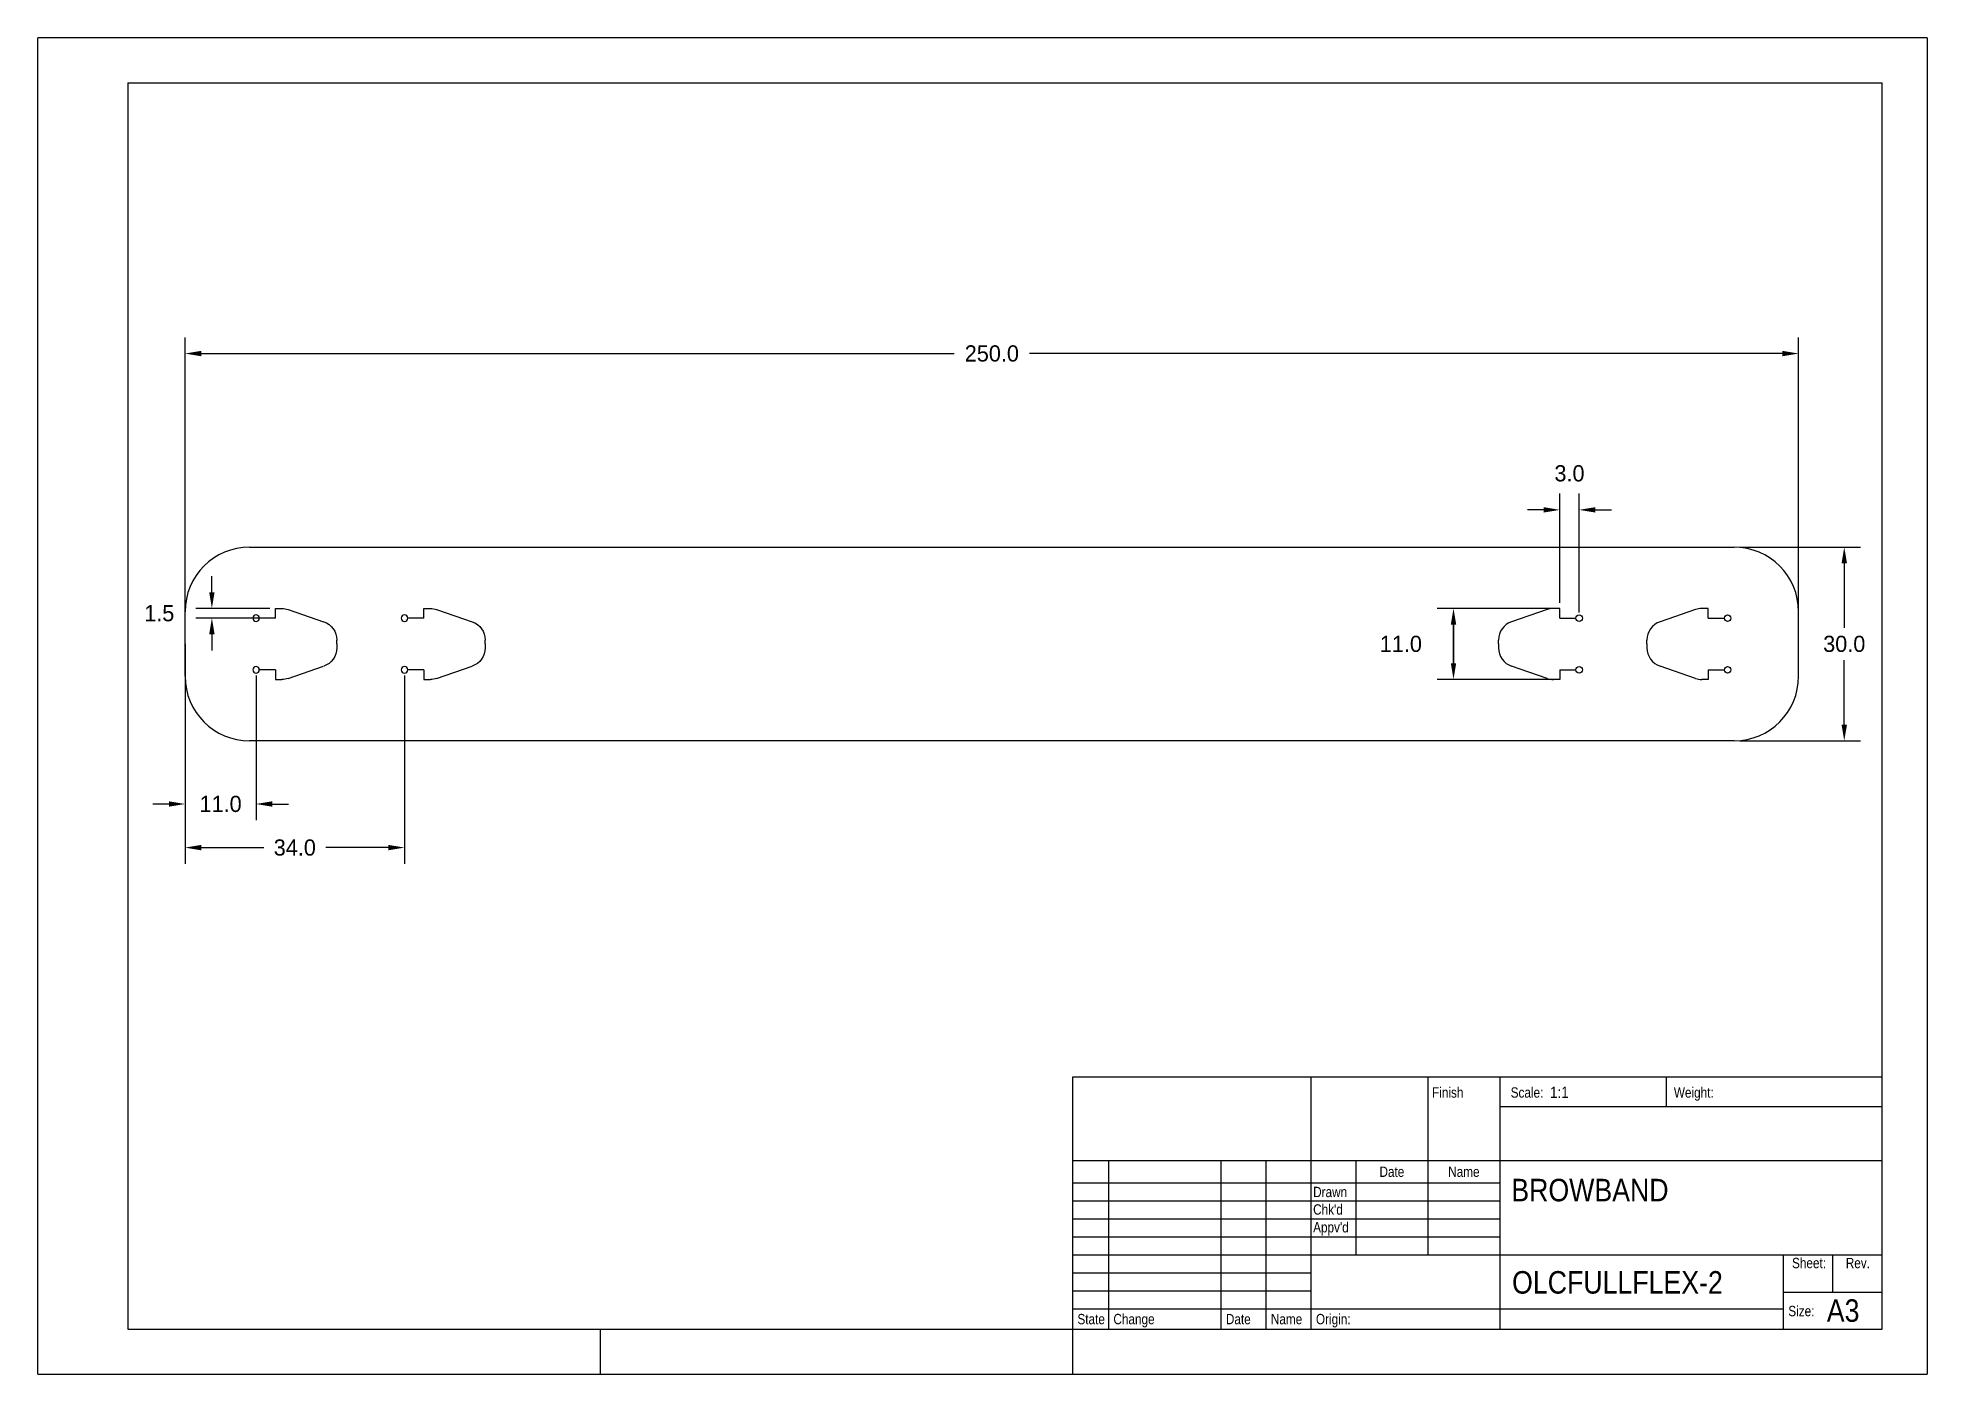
# Paper-space layout 'Layout1' of a CAD drawing. Extents: x 0 to 420, y 0 to 297.
# The model-space entities are those that its viewports show. They can reach past a viewport. Long polylines and large blocks are cut down to what shows.
import ezdxf
from ezdxf.enums import TextEntityAlignment as Align

# ---------------------------------------------------------------- set-up
doc = ezdxf.new("R2010")
doc.units = 0
doc.header["$MEASUREMENT"] = 0
doc.layers.get('DEFPOINTS').update_dxf_attribs({"linetype": 'CONTINUOUS'})
for name, color, linetype in [('CUTTING', 1, 'CONTINUOUS'), ('DIMENSIONS', 7, 'CONTINUOUS'), ('TB_FRAME', 7, 'CONTINUOUS')]:
    doc.layers.add(name, color=color, linetype=linetype)
doc.styles.add('TITLEBLOCK', font='arial.ttf', dxfattribs={"width": 0.8})
doc.dimstyles.get("Standard").update_dxf_attribs({"dimtxt": 0.18, "dimasz": 0.18, "dimexe": 0.18, "dimexo": 0.0625, "dimgap": 0.09, "dimtad": 0, "dimtih": 1, "dimtoh": 1, "dimdec": 4, "dimzin": 0, "dimtxsty": 'STANDARD', "dimcen": 0.09, "dimazin": 3, "dimtfac": 1, "dimtdec": 4, "dimtofl": 0, "dimtmove": 0, "dimatfit": 3, "dimtolj": 1, "dimtzin": 0})

# ---------------------------------------------------------------- blocks, each defined once
blk = doc.blocks.new('EN_ISO_A3__420_X_297_MM_0')
at = {"layer": 'TB_FRAME', "color": 1}
for p, q in [((0, 0), (0, 297)), ((420, 297), (0, 297)), ((420, 297), (420, 0)), ((20, 287), (20, 10)), ((20, 287), (410, 287)), ((410, 10), (410, 287)), ((20, 10), (410, 10)), ((125, 10), (125, 0)), ((230, 10), (230, 0)), ((0, 0), (420, 0))]:
    blk.add_line(p, q, dxfattribs=at)
blk = doc.blocks.new('EN_ISO_TITLEBLOCK')
at = {"layer": 'TB_FRAME', "color": 142}
for p, q in [((-127, 55.99), (-127, 0)), ((-85, 55.99), (-85, 0)), ((-180, 37.5), (0, 37.5)), ((-127, 16.5), (0, 16.5))]:
    blk.add_line(p, q, dxfattribs=at)
at = {"layer": 'TB_FRAME', "color": 1}
for p, q in [((-101, 55.99), (-101, 16.5)), ((-48, 55.99), (-48, 49.5)), ((-85, 49.5), (0, 49.5)), ((-172, 37.5), (-172, 0)), ((-147, 37.5), (-147, 0)), ((-137, 37.5), (-137, 0)), ((-117, 37.5), (-117, 16.5)), ((-180, 32.5), (-85, 32.5)), ((-180, 28.5), (-85, 28.5)), ((-180, 24.5), (-85, 24.5)), ((-180, 20.5), (-85, 20.5)), ((-180, 16.5), (-127, 16.5)), ((-22, 16.5), (-22, 0)), ((-11, 8.25), (-11, 16.5)), ((-180, 12.5), (-127, 12.5)), ((-180, 8.5), (-127, 8.5)), ((-180, 4.5), (-22, 4.5)), ((-22, 8.25), (0, 8.25))]:
    blk.add_line(p, q, dxfattribs=at)
at = {"layer": 'TB_FRAME'}
blk.add_lwpolyline([(-180, 0), (0, 0), (0, 56), (-180, 56)], close=True, dxfattribs=at)
at = {"layer": 'TB_FRAME', "color": 1, "width": 0.85}
for s, p in [('Finish', (-100.07, 51.46)), ('Scale:', (-82.59, 51.46)), ('Weight:', (-46.32, 51.46)), ('Drawn', (-126.5, 29.35)), ("Chk'd", (-126.5, 25.46)), ("Appv'd", (-126.5, 21.51)), ('Sheet:', (-20.05, 13.56)), ('Rev.', (-8.1, 13.56)), ('Size:', (-20.88, 2.89)), ('State', (-178.9, 1.1)), ('Change', (-170.9, 1.1)), ('Date', (-145.9, 1.1)), ('Name', (-135.9, 1.1)), ('Origin:', (-125.88, 1.1))]:
    blk.add_text(s, height=2.3, dxfattribs=at).set_placement(p)
for s, p in [('Date', (-109, 35)), ('Name', (-93, 35))]:
    blk.add_text(s, height=2.3, dxfattribs=at).set_placement(p, align=Align.MIDDLE_CENTER)
at = {"layer": 'TB_FRAME', "style": 'TITLEBLOCK', "width": 0.85}
for tag, p, height in [('MEC-SCALE', (-73.83, 51.41), 2.5), ('MEC-WEIGHT', (-35.69, 51.46), 2.5), ('MEC-MAT1', (-82.45, 44), 3.5), ('MEC-RMAT1', (-43.71, 44), 3.5), ('MEC-MAT2', (-82.45, 39), 3.5), ('MEC-RMAT2', (-43.71, 39), 3.5), ('MEC-DATE', (-116.37, 29.35), 2.5), ('MEC-NAME', (-100.39, 29.46), 2.5), ('MEC-DESCR1', (-82.45, 28.42), 5), ('MEC-CHKD-DATE', (-116.37, 25.46), 2.5), ('MEC-CHKD-NAME', (-100.5, 25.5), 2.5), ('MEC-DESCR2', (-81.94, 22.45), 3), ('MEC-APPVD-DATE', (-116.37, 21.51), 2.5), ('MEC-APPVD-NAME', (-100.5, 21.5), 2.5), ('MEC-No', (-82.28, 7.91), 5), ('MEC_SHEETSIZE', (-12.32, 1.64), 5), ('MEC-DWG', (-117.42, 1.1), 2.5)]:
    blk.add_attdef(tag, p, '', height=height, dxfattribs=at)
for tag, p in [('MEC-SHEET', (-16.5, 8.61)), ('MEC-REV', (-5.5, 8.61))]:
    blk.add_attdef(tag, text='', height=2.5, dxfattribs=at).set_placement(p, align=Align.BOTTOM_CENTER)
blk = doc.blocks.new('*D50')
at = {"layer": 'DEFPOINTS', "color": 0}
for p in [(391.42, 226.83), (32.74, 162.29), (391.42, 162.29)]:
    blk.add_point(p, dxfattribs=at)
at = {"layer": 'DIMENSIONS', "color": 0}
for p, q in [((32.74, 163.54), (32.74, 230.43)), ((36.34, 226.83), (203.68, 226.83)), ((387.82, 226.83), (220.48, 226.83)), ((391.42, 163.54), (391.42, 230.43))]:
    blk.add_line(p, q, dxfattribs=at)
for points in [[(36.34, 227.43), (36.34, 226.23), (32.74, 226.83)], [(387.82, 226.23), (387.82, 227.43), (391.42, 226.83)]]:
    blk.add_solid(points, dxfattribs=at)
at = {"layer": 'DIMENSIONS', "color": 0, "insert": (212.08, 226.83), "char_height": 3.6, "attachment_point": 5}
blk.add_mtext('\\A1;250.0', dxfattribs=at)
blk = doc.blocks.new('*D51')
at = {"layer": 'CUTTING', "color": 0}
for p, q in [((378.32, 183.81), (405.17, 183.81)), ((401.56, 180.21), (401.56, 165.89)), ((401.56, 144.37), (401.56, 158.69)), ((378.32, 140.77), (405.17, 140.77))]:
    blk.add_line(p, q, dxfattribs=at)
for points in [[(402.17, 180.21), (400.96, 180.21), (401.56, 183.81)], [(400.96, 144.37), (402.17, 144.37), (401.56, 140.77)]]:
    blk.add_solid(points, dxfattribs=at)
at = {"layer": 'DEFPOINTS', "color": 0}
for p in [(377.07, 183.81), (377.07, 140.77), (401.56, 140.77)]:
    blk.add_point(p, dxfattribs=at)
at = {"layer": 'CUTTING', "color": 0, "insert": (401.56, 162.29), "char_height": 3.6, "attachment_point": 5}
blk.add_mtext('\\A1;30.0', dxfattribs=at)
blk = doc.blocks.new('*D52')
at = {"layer": 'DEFPOINTS', "color": 0}
for p in [(32.74, 162.29), (48.52, 156.55), (48.52, 126.72)]:
    blk.add_point(p, dxfattribs=at)
at = {"layer": 'DIMENSIONS', "color": 0}
for p, q in [((32.74, 161.04), (32.74, 123.12)), ((48.52, 155.3), (48.52, 123.12)), ((29.14, 126.72), (25.54, 126.72)), ((52.12, 126.72), (55.72, 126.72))]:
    blk.add_line(p, q, dxfattribs=at)
for points in [[(29.14, 126.12), (29.14, 127.32), (32.74, 126.72)], [(52.12, 127.32), (52.12, 126.12), (48.52, 126.72)]]:
    blk.add_solid(points, dxfattribs=at)
at = {"layer": 'DIMENSIONS', "color": 0, "insert": (40.63, 126.72), "char_height": 3.6, "attachment_point": 5}
blk.add_mtext('\\A1;11.0', dxfattribs=at)
blk = doc.blocks.new('*D53')
at = {"layer": 'DEFPOINTS', "color": 0}
for p in [(32.74, 163.54), (81.52, 156.55), (81.52, 117.03)]:
    blk.add_point(p, dxfattribs=at)
at = {"layer": 'DIMENSIONS', "color": 0}
for p, q in [((32.74, 162.29), (32.74, 113.43)), ((81.52, 155.3), (81.52, 113.43)), ((36.34, 117.03), (50.23, 117.03)), ((77.92, 117.03), (64.03, 117.03))]:
    blk.add_line(p, q, dxfattribs=at)
for points in [[(36.34, 117.63), (36.34, 116.43), (32.74, 117.03)], [(77.92, 116.43), (77.92, 117.63), (81.52, 117.03)]]:
    blk.add_solid(points, dxfattribs=at)
at = {"layer": 'DIMENSIONS', "color": 0, "insert": (57.13, 117.03), "char_height": 3.6, "attachment_point": 5}
blk.add_mtext('\\A1;34.0', dxfattribs=at)
blk = doc.blocks.new('*D54')
at = {"layer": 'DEFPOINTS', "color": 0}
for p in [(338.33, 170.18), (314.7, 154.4), (338.33, 154.4)]:
    blk.add_point(p, dxfattribs=at)
at = {"layer": 'DIMENSIONS', "color": 0}
for p, q in [((337.08, 170.18), (311.1, 170.18)), ((314.7, 166.58), (314.7, 158)), ((314.7, 158), (314.7, 166.58)), ((337.08, 154.4), (311.1, 154.4))]:
    blk.add_line(p, q, dxfattribs=at)
for points in [[(315.3, 166.58), (314.1, 166.58), (314.7, 170.18)], [(314.1, 158), (315.3, 158), (314.7, 154.4)]]:
    blk.add_solid(points, dxfattribs=at)
at = {"layer": 'DIMENSIONS', "color": 0, "insert": (303, 162.29), "char_height": 3.6, "attachment_point": 5}
blk.add_mtext('\\A1;11.0', dxfattribs=at)
blk = doc.blocks.new('*D55')
at = {"layer": 'DEFPOINTS', "color": 0}
for p in [(342.64, 192.09), (338.33, 170.18), (342.64, 168.03)]:
    blk.add_point(p, dxfattribs=at)
at = {"layer": 'DIMENSIONS', "color": 0}
for p, q in [((338.33, 171.43), (338.33, 195.69)), ((342.64, 169.28), (342.64, 195.69)), ((334.73, 192.09), (331.13, 192.09)), ((346.24, 192.09), (349.84, 192.09))]:
    blk.add_line(p, q, dxfattribs=at)
for points in [[(334.73, 191.49), (334.73, 192.69), (338.33, 192.09)], [(346.24, 192.69), (346.24, 191.49), (342.64, 192.09)]]:
    blk.add_solid(points, dxfattribs=at)
at = {"layer": 'DIMENSIONS', "color": 0, "insert": (340.48, 200.19), "char_height": 3.6, "attachment_point": 5}
blk.add_mtext('\\A1;3.0', dxfattribs=at)
blk = doc.blocks.new('*D56')
at = {"layer": 'CUTTING', "color": 0}
for p, q in [((38.7, 173.78), (38.7, 177.38)), ((51.57, 170.18), (35.1, 170.18)), ((51.57, 168.03), (35.1, 168.03)), ((38.7, 164.43), (38.7, 160.83))]:
    blk.add_line(p, q, dxfattribs=at)
for points in [[(38.1, 173.78), (39.3, 173.78), (38.7, 170.18)], [(39.3, 164.43), (38.1, 164.43), (38.7, 168.03)]]:
    blk.add_solid(points, dxfattribs=at)
at = {"layer": 'DEFPOINTS', "color": 0}
for p in [(38.7, 168.03), (52.82, 170.18), (52.82, 168.03)]:
    blk.add_point(p, dxfattribs=at)
at = {"layer": 'CUTTING', "color": 0, "insert": (27, 169.1), "char_height": 3.6, "attachment_point": 5}
blk.add_mtext('\\A1;1.5', dxfattribs=at)
blk = doc.blocks.new('BROW_BAND_TAB')
at = {"layer": 'CUTTING'}
for p, q in [((381.13, 413.46), (375.63, 411.57)), ((383.1, 413.62), (382.1, 413.62)), ((383.1, 412.12), (383.1, 413.62)), ((373.6, 408.12), (373.6, 408.73)), ((373.6, 408.12), (373.6, 407.51)), ((381.13, 402.78), (375.63, 404.68)), ((383.1, 404.12), (383.1, 402.62)), ((383.1, 402.62), (382.1, 402.62))]:
    blk.add_line(p, q, dxfattribs=at)
at = {"layer": 'CUTTING', "color": 1}
for p, q in [((383.1, 412.12), (385.6, 412.12)), ((383.1, 404.12), (385.6, 404.12))]:
    blk.add_line(p, q, dxfattribs=at)
at = {"layer": 'CUTTING'}
for centre in [(386.1, 412.12), (386.1, 404.12)]:
    blk.add_circle(centre, 0.5, dxfattribs=at)
for centre, start, end in [((382.1, 410.62), 90, 108.9724), ((376.6, 408.73), 108.9724, 180), ((376.6, 407.51), 180, 251.0276), ((382.1, 405.62), 251.0276, 270)]:
    blk.add_arc(centre, 3, start, end, dxfattribs=at)

msp = doc.modelspace()

# ---------------------------------------------------------------- linework, layer by layer
at = {"layer": 'CUTTING'}
for p, q in [((1698.37, 424.93), (1928.37, 424.93)), ((1688.37, 404.93), (1688.37, 414.93)), ((1938.37, 404.93), (1938.37, 414.93)), ((1928.37, 394.93), (1698.37, 394.93))]:
    msp.add_line(p, q, dxfattribs=at)
for centre, start, end in [((1698.37, 414.93), 90, 180), ((1928.37, 414.93), 0, 90), ((1698.37, 404.93), 180, 270), ((1928.37, 404.93), 270, 0)]:
    msp.add_arc(centre, 10, start, end, dxfattribs=at)

# ---------------------------------------------------------------- block references
at = {"layer": 'DIMENSIONS', "xscale": -1}
for p in [(2085.47, 1.81), (2108.47, 1.81)]:
    msp.add_blockref('BROW_BAND_TAB', p, dxfattribs=at)
at = {"layer": 'DIMENSIONS'}
for p in [(1518.27, 1.81), (1541.27, 1.81)]:
    msp.add_blockref('BROW_BAND_TAB', p, dxfattribs=at)

psp = doc.layouts.get("Layout1")

# ---------------------------------------------------------------- block references
at = {"layer": 'TB_FRAME'}
psp.add_blockref('EN_ISO_A3__420_X_297_MM_0', (0, 0), dxfattribs=at)
psp.add_blockref('EN_ISO_TITLEBLOCK', (410, 10), dxfattribs=at).add_auto_attribs({'MEC-No': 'OLCFULLFLEX-2', 'MEC-DESCR1': 'BROWBAND', 'MEC-SCALE': '1:1', 'MEC_SHEETSIZE': 'A3'})

# ---------------------------------------------------------------- dimensions: what is measured, and where the dimension line sits
at = {"layer": 'CUTTING'}
for base, p1, p2, picture, middle in [((401.56, 140.77), (377.07, 183.81), (377.07, 140.77), '*D51', (401.56, 162.29)), ((38.7, 168.03), (52.82, 170.18), (52.82, 168.03), '*D56', (27, 169.1))]:
    dim = psp.add_linear_dim(base=base, p1=p1, p2=p2, angle=90, dimstyle='STANDARD', override={"dimscale": 20, "dimdec": 1, "dimlfac": 0.696999, "dimtmove": 2}, dxfattribs=at)
    dim.commit()
    dim.dimension.update_dxf_attribs({"geometry": picture, "text_midpoint": middle})
at = {"layer": 'DIMENSIONS'}
for base, p1, p2, picture, middle in [((391.42, 226.83), (32.74, 162.29), (391.42, 162.29), '*D50', (212.08, 226.83)), ((342.64, 192.09), (338.33, 170.18), (342.64, 168.03), '*D55', (340.48, 200.19)), ((48.52, 126.72), (32.74, 162.29), (48.52, 156.55), '*D52', (40.63, 126.72)), ((81.52, 117.03), (32.74, 163.54), (81.52, 156.55), '*D53', (57.13, 117.03))]:
    dim = psp.add_linear_dim(base=base, p1=p1, p2=p2, dimstyle='STANDARD', override={"dimscale": 20, "dimdec": 1, "dimlfac": 0.696999, "dimtmove": 2}, dxfattribs=at)
    dim.commit()
    dim.dimension.update_dxf_attribs({"geometry": picture, "text_midpoint": middle})
dim = psp.add_linear_dim(base=(314.7, 154.4), p1=(338.33, 170.18), p2=(338.33, 154.4), angle=90, dimstyle='STANDARD', override={"dimscale": 20, "dimdec": 1, "dimlfac": 0.696999, "dimtmove": 2}, dxfattribs=at)
dim.commit()
dim.dimension.update_dxf_attribs({"geometry": '*D54', "text_midpoint": (303, 162.29)})

# ---------------------------------------------------------------- viewports
at = {"layer": 'CUTTING'}
psp.add_viewport(center=(210, 148.5), size=(420, 297), view_center_point=(1811.92, 400.32), view_height=207.0086, dxfattribs=at)

doc.saveas('drawing.dxf')
